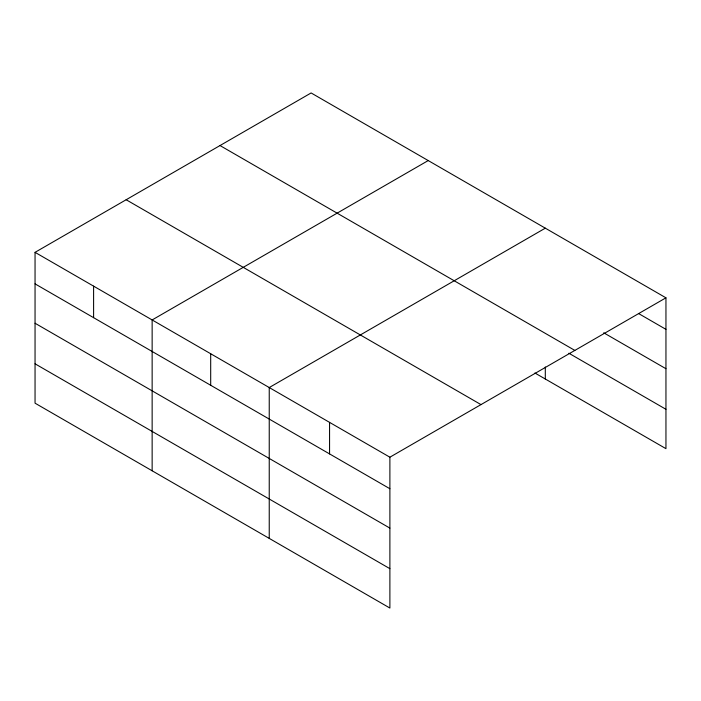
<?xml version="1.0" encoding="UTF-8"?>
<svg xmlns="http://www.w3.org/2000/svg" width="701" height="701" viewBox="0 0 701 701"><rect width="100%" height="100%" fill="white"/><g stroke="black" fill="none" stroke-linecap="round" stroke-linejoin="round"><path stroke-width="1.05" d="M534.916 373.011L665.95 448.658L665.95 297.82L311.113 92.953L35.05 252.342L35.05 403.18L389.887 608.047L389.887 457.201L665.95 297.82M428.215 160.564L152.143 319.945L152.143 470.792M545.308 228.167L269.237 387.548L269.237 538.394M638.62 313.566L665.95 329.347M603.745 332.809L665.95 368.717M220.018 145.554L574.846 350.412M568.87 353.234L665.95 409.288M126.154 199.741L480.982 404.608M35.05 252.342L389.887 457.201M35.05 283.87L389.887 488.737M35.05 323.24L389.887 528.107M35.05 363.81L389.887 568.669M545.308 366.974L545.308 379.004M329.566 422.379L329.566 453.906M210.694 353.751L210.694 385.278M93.601 286.139L93.601 317.676"/></g></svg>
